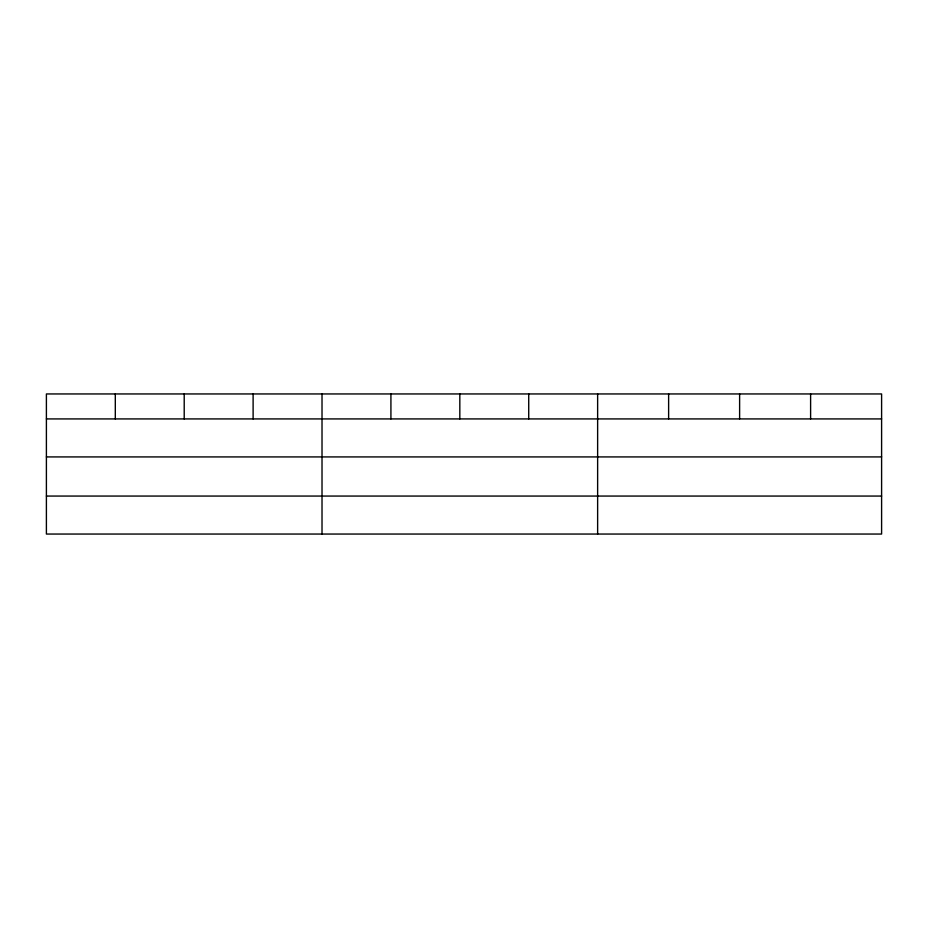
<?xml version="1.0" encoding="UTF-8"?>
<svg xmlns="http://www.w3.org/2000/svg" width="928" height="928" viewBox="0 0 928 928"><rect width="100%" height="100%" fill="white"/><g stroke="black" fill="none" stroke-linecap="round" stroke-linejoin="round"><path stroke-width="1.39" d="M881.6 456.924L881.6 393.948L46.4 393.948L46.4 534.052L881.6 534.052L881.6 456.924L46.4 456.924M46.4 418.922L881.6 418.922M46.4 496.062L881.6 496.062M810.608 393.948L810.608 418.922M739.616 393.948L739.616 418.922M668.624 393.948L668.624 418.922M597.632 393.948L597.632 534.052M528.728 393.948L528.728 418.922M459.824 393.948L459.824 418.922M390.92 393.948L390.92 418.922M322.016 393.948L322.016 534.052M253.112 393.948L253.112 418.922M184.208 393.948L184.208 418.922M115.304 393.948L115.304 418.922"/></g></svg>
